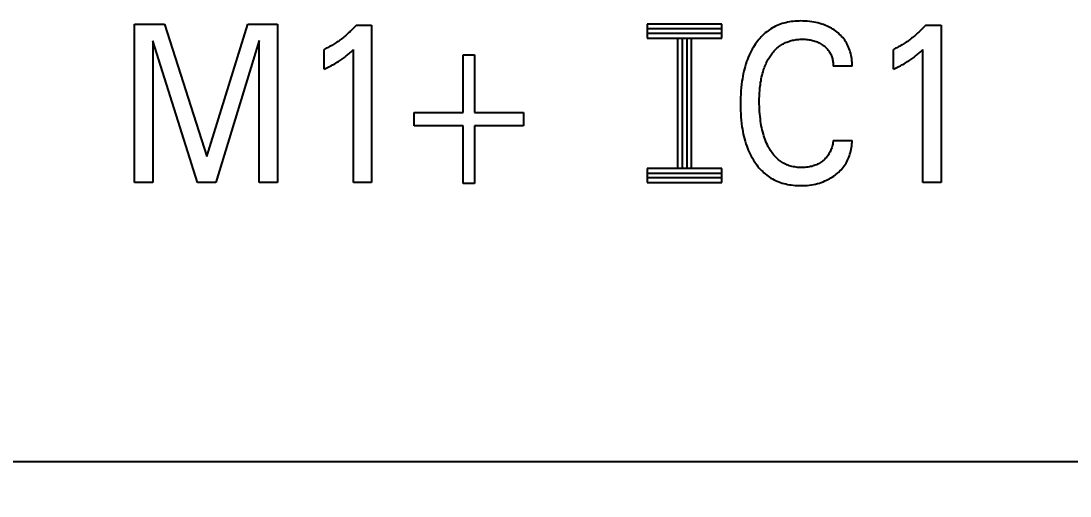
# Model space of a CAD drawing. Extents: x 0 to 420, y 0 to 297.
# Drawn here: x 145.04 to 156.3, y 171.26 to 176.36 of the extents above; entities that cross this region are included whole.
import ezdxf
from ezdxf.enums import TextEntityAlignment as Align

# ---------------------------------------------------------------- set-up
doc = ezdxf.new("R2010")
doc.units = 0
doc.header["$LTSCALE"] = 23.1
doc.layers.add('10000_FRONT', color=7, linetype='CONTINUOUS')
doc.layers.add('10100_DIM_FRONT', color=7, linetype='CONTINUOUS')
doc.dimstyles.get("Standard").update_dxf_attribs({"dimtxt": 2.5, "dimasz": 2.5, "dimexe": 1.25, "dimexo": 0.625, "dimtad": 1, "dimcen": 2.5, "dimazin": 3, "dimtfac": 1, "dimtmove": 0, "dimatfit": 3})

# ---------------------------------------------------------------- blocks, each defined once
blk = doc.blocks.new('*D0')
at = {"layer": '10100_DIM_FRONT', "color": 7, "linetype": 'CONTINUOUS'}
for p, q in [((134.462, 173.977), (134.462, 154.233)), ((178.762, 172.627), (178.762, 154.233)), ((134.462, 156.233), (156.612, 156.233)), ((178.762, 156.233), (156.612, 156.233))]:
    blk.add_line(p, q, dxfattribs=at)
for points in [[(137.962, 156.733), (134.462, 156.233), (137.962, 155.733)], [(175.262, 155.733), (178.762, 156.233), (175.262, 156.733)]]:
    blk.add_solid(points, dxfattribs=at)
blk.add_text('44.3', height=3.5, dxfattribs=at).set_placement((151.579, 157.108), (161.579, 157.108), align=Align.FIT)
blk = doc.blocks.new('*D1')
at = {"layer": '10100_DIM_FRONT', "color": 7, "linetype": 'CONTINUOUS'}
for p, q in [((143.262, 172.627), (143.262, 162.059)), ((178.762, 172.627), (178.762, 162.059)), ((143.262, 164.059), (161.012, 164.059)), ((178.762, 164.059), (161.012, 164.059))]:
    blk.add_line(p, q, dxfattribs=at)
for points in [[(146.762, 164.559), (143.262, 164.059), (146.762, 163.559)], [(175.262, 163.559), (178.762, 164.059), (175.262, 164.559)]]:
    blk.add_solid(points, dxfattribs=at)
blk.add_text('35.5', height=3.5, dxfattribs=at).set_placement((156.044, 164.934), (165.544, 164.934), align=Align.FIT)

msp = doc.modelspace()

# ---------------------------------------------------------------- linework, layer by layer
at = {"layer": '10000_FRONT', "color": 7, "linetype": 'CONTINUOUS'}
for p, q in [((153.348, 176.358), (153.327, 176.356)), ((153.368, 176.36), (153.348, 176.358)), ((153.388, 176.36), (153.368, 176.36)), ((153.408, 176.361), (153.388, 176.36)), ((153.432, 176.36), (153.408, 176.361)), ((153.456, 176.36), (153.432, 176.36)), ((153.479, 176.358), (153.456, 176.36)), ((153.503, 176.356), (153.479, 176.358)), ((146.262, 174.627), (146.262, 176.327)), ((146.262, 176.327), (146.583, 176.327)), ((146.583, 176.327), (147.036, 174.904)), ((147.036, 174.904), (147.476, 176.327)), ((147.476, 176.327), (147.796, 176.327)), ((147.796, 176.327), (147.796, 174.627)), ((148.58, 176.252), (148.57, 176.242)), ((148.591, 176.263), (148.58, 176.252)), ((148.602, 176.273), (148.591, 176.263)), ((148.612, 176.284), (148.602, 176.273)), ((148.622, 176.295), (148.612, 176.284)), ((148.632, 176.306), (148.622, 176.295)), ((148.642, 176.317), (148.632, 176.306)), ((148.642, 176.317), (148.806, 176.317)), ((148.806, 176.317), (148.806, 174.627)), ((151.762, 176.327), (151.762, 176.177)), ((152.562, 176.327), (151.762, 176.327)), ((152.562, 176.277), (151.762, 176.277)), ((152.562, 176.177), (152.562, 176.327)), ((153.044, 176.244), (153.029, 176.232)), ((153.059, 176.255), (153.044, 176.244)), ((153.074, 176.266), (153.059, 176.255)), ((153.09, 176.276), (153.074, 176.266)), ((153.106, 176.286), (153.09, 176.276)), ((153.122, 176.295), (153.106, 176.286)), ((153.139, 176.304), (153.122, 176.295)), ((153.156, 176.312), (153.139, 176.304)), ((153.173, 176.319), (153.156, 176.312)), ((153.191, 176.325), (153.173, 176.319)), ((153.209, 176.332), (153.191, 176.325)), ((153.228, 176.337), (153.209, 176.332)), ((153.248, 176.342), (153.228, 176.337)), ((153.267, 176.347), (153.248, 176.342)), ((153.287, 176.351), (153.267, 176.347)), ((153.307, 176.354), (153.287, 176.351)), ((153.327, 176.356), (153.307, 176.354)), ((153.527, 176.353), (153.503, 176.356)), ((153.55, 176.349), (153.527, 176.353)), ((153.571, 176.345), (153.55, 176.349)), ((153.592, 176.34), (153.571, 176.345)), ((153.613, 176.334), (153.592, 176.34)), ((153.634, 176.328), (153.613, 176.334)), ((153.654, 176.321), (153.634, 176.328)), ((153.675, 176.313), (153.654, 176.321)), ((153.691, 176.306), (153.675, 176.313)), ((153.707, 176.299), (153.691, 176.306)), ((153.722, 176.291), (153.707, 176.299)), ((153.738, 176.282), (153.722, 176.291)), ((153.753, 176.273), (153.738, 176.282)), ((153.768, 176.264), (153.753, 176.273)), ((153.782, 176.253), (153.768, 176.264)), ((153.796, 176.243), (153.782, 176.253)), ((154.688, 176.252), (154.677, 176.242)), ((154.699, 176.263), (154.688, 176.252)), ((154.709, 176.273), (154.699, 176.263)), ((154.72, 176.284), (154.709, 176.273)), ((154.73, 176.295), (154.72, 176.284)), ((154.74, 176.306), (154.73, 176.295)), ((154.75, 176.317), (154.74, 176.306)), ((154.75, 176.317), (154.914, 176.317)), ((154.914, 176.317), (154.914, 174.627)), ((146.46, 176.149), (146.46, 174.627)), ((146.936, 174.627), (146.46, 176.149)), ((147.599, 176.151), (147.135, 174.627)), ((147.599, 174.627), (147.599, 176.151)), ((148.433, 176.133), (148.421, 176.125)), ((148.445, 176.141), (148.433, 176.133)), ((148.457, 176.149), (148.445, 176.141)), ((148.469, 176.157), (148.457, 176.149)), ((148.48, 176.166), (148.469, 176.157)), ((148.492, 176.175), (148.48, 176.166)), ((148.503, 176.184), (148.492, 176.175)), ((148.514, 176.193), (148.503, 176.184)), ((148.525, 176.202), (148.514, 176.193)), ((148.536, 176.212), (148.525, 176.202)), ((148.548, 176.222), (148.536, 176.212)), ((148.559, 176.232), (148.548, 176.222)), ((148.57, 176.242), (148.559, 176.232)), ((152.562, 176.227), (151.762, 176.227)), ((151.762, 176.177), (152.562, 176.177)), ((152.087, 176.177), (152.087, 174.777)), ((152.137, 176.177), (152.137, 174.777)), ((152.187, 176.177), (152.187, 174.777)), ((152.237, 174.777), (152.237, 176.177)), ((152.948, 176.146), (152.936, 176.13)), ((152.96, 176.161), (152.948, 176.146)), ((152.973, 176.176), (152.96, 176.161)), ((152.986, 176.191), (152.973, 176.176)), ((153, 176.205), (152.986, 176.191)), ((153.014, 176.219), (153, 176.205)), ((153.029, 176.232), (153.014, 176.219)), ((153.247, 176.128), (153.259, 176.133)), ((153.259, 176.133), (153.271, 176.138)), ((153.271, 176.138), (153.282, 176.142)), ((153.282, 176.142), (153.295, 176.146)), ((153.295, 176.146), (153.308, 176.15)), ((153.308, 176.15), (153.321, 176.153)), ((153.321, 176.153), (153.335, 176.156)), ((153.335, 176.156), (153.348, 176.158)), ((153.348, 176.158), (153.361, 176.16)), ((153.361, 176.16), (153.375, 176.162)), ((153.375, 176.162), (153.388, 176.163)), ((153.388, 176.163), (153.402, 176.164)), ((153.402, 176.164), (153.415, 176.164)), ((153.415, 176.164), (153.429, 176.164)), ((153.429, 176.164), (153.443, 176.164)), ((153.443, 176.164), (153.457, 176.164)), ((153.457, 176.164), (153.471, 176.163)), ((153.471, 176.163), (153.485, 176.161)), ((153.485, 176.161), (153.498, 176.159)), ((153.498, 176.159), (153.512, 176.157)), ((153.512, 176.157), (153.525, 176.155)), ((153.525, 176.155), (153.537, 176.152)), ((153.537, 176.152), (153.55, 176.148)), ((153.55, 176.148), (153.562, 176.144)), ((153.562, 176.144), (153.574, 176.14)), ((153.574, 176.14), (153.586, 176.135)), ((153.586, 176.135), (153.597, 176.13)), ((153.81, 176.232), (153.796, 176.243)), ((153.823, 176.22), (153.81, 176.232)), ((153.836, 176.208), (153.823, 176.22)), ((153.848, 176.195), (153.836, 176.208)), ((153.86, 176.182), (153.848, 176.195)), ((153.871, 176.168), (153.86, 176.182)), ((153.881, 176.154), (153.871, 176.168)), ((153.891, 176.14), (153.881, 176.154)), ((153.9, 176.125), (153.891, 176.14)), ((154.541, 176.133), (154.529, 176.125)), ((154.553, 176.141), (154.541, 176.133)), ((154.565, 176.149), (154.553, 176.141)), ((154.576, 176.157), (154.565, 176.149)), ((154.588, 176.166), (154.576, 176.157)), ((154.599, 176.175), (154.588, 176.166)), ((154.611, 176.184), (154.599, 176.175)), ((154.622, 176.193), (154.611, 176.184)), ((154.633, 176.202), (154.622, 176.193)), ((154.644, 176.212), (154.633, 176.202)), ((154.655, 176.222), (154.644, 176.212)), ((154.666, 176.232), (154.655, 176.222)), ((154.677, 176.242), (154.666, 176.232)), ((148.308, 176.061), (148.296, 176.056)), ((148.296, 175.844), (148.296, 176.056)), ((148.319, 176.067), (148.308, 176.061)), ((148.331, 176.073), (148.319, 176.067)), ((148.343, 176.079), (148.331, 176.073)), ((148.354, 176.085), (148.343, 176.079)), ((148.365, 176.091), (148.354, 176.085)), ((148.377, 176.097), (148.365, 176.091)), ((148.388, 176.104), (148.377, 176.097)), ((148.399, 176.111), (148.388, 176.104)), ((148.41, 176.118), (148.399, 176.111)), ((148.421, 176.125), (148.41, 176.118)), ((148.572, 176.017), (148.581, 176.025)), ((148.581, 176.025), (148.597, 176.04)), ((148.597, 176.04), (148.612, 176.055)), ((148.612, 174.627), (148.612, 176.055)), ((152.877, 176.035), (152.866, 176.014)), ((152.889, 176.057), (152.877, 176.035)), ((152.901, 176.078), (152.889, 176.057)), ((152.914, 176.098), (152.901, 176.078)), ((152.925, 176.114), (152.914, 176.098)), ((152.936, 176.13), (152.925, 176.114)), ((153.107, 176.019), (153.116, 176.029)), ((153.116, 176.029), (153.124, 176.039)), ((153.124, 176.039), (153.133, 176.048)), ((153.133, 176.048), (153.143, 176.058)), ((153.143, 176.058), (153.153, 176.067)), ((153.153, 176.067), (153.163, 176.075)), ((153.163, 176.075), (153.172, 176.083)), ((153.172, 176.083), (153.182, 176.091)), ((153.182, 176.091), (153.193, 176.098)), ((153.193, 176.098), (153.203, 176.105)), ((153.203, 176.105), (153.214, 176.111)), ((153.214, 176.111), (153.225, 176.117)), ((153.225, 176.117), (153.236, 176.123)), ((153.236, 176.123), (153.247, 176.128)), ((153.597, 176.13), (153.608, 176.125)), ((153.608, 176.125), (153.619, 176.119)), ((153.619, 176.119), (153.63, 176.113)), ((153.63, 176.113), (153.64, 176.106)), ((153.64, 176.106), (153.65, 176.099)), ((153.65, 176.099), (153.658, 176.093)), ((153.658, 176.093), (153.667, 176.086)), ((153.667, 176.086), (153.675, 176.079)), ((153.675, 176.079), (153.682, 176.072)), ((153.682, 176.072), (153.69, 176.065)), ((153.69, 176.065), (153.697, 176.057)), ((153.697, 176.057), (153.703, 176.049)), ((153.703, 176.049), (153.71, 176.04)), ((153.71, 176.04), (153.716, 176.032)), ((153.716, 176.032), (153.721, 176.023)), ((153.721, 176.023), (153.726, 176.014)), ((153.908, 176.11), (153.9, 176.125)), ((153.916, 176.094), (153.908, 176.11)), ((153.923, 176.078), (153.916, 176.094)), ((153.929, 176.062), (153.923, 176.078)), ((153.935, 176.045), (153.929, 176.062)), ((153.941, 176.029), (153.935, 176.045)), ((153.946, 176.01), (153.941, 176.029)), ((154.416, 176.061), (154.404, 176.056)), ((154.404, 175.844), (154.404, 176.056)), ((154.427, 176.067), (154.416, 176.061)), ((154.439, 176.073), (154.427, 176.067)), ((154.45, 176.079), (154.439, 176.073)), ((154.462, 176.085), (154.45, 176.079)), ((154.473, 176.091), (154.462, 176.085)), ((154.484, 176.097), (154.473, 176.091)), ((154.496, 176.104), (154.484, 176.097)), ((154.507, 176.111), (154.496, 176.104)), ((154.518, 176.118), (154.507, 176.111)), ((154.529, 176.125), (154.518, 176.118)), ((154.68, 176.017), (154.689, 176.025)), ((154.689, 176.025), (154.705, 176.04)), ((154.705, 176.04), (154.72, 176.055)), ((154.72, 174.627), (154.72, 176.055)), ((148.411, 175.902), (148.423, 175.909)), ((148.423, 175.909), (148.436, 175.917)), ((148.436, 175.917), (148.449, 175.924)), ((148.449, 175.924), (148.461, 175.932)), ((148.461, 175.932), (148.472, 175.939)), ((148.472, 175.939), (148.483, 175.947)), ((148.483, 175.947), (148.494, 175.954)), ((148.494, 175.954), (148.504, 175.962)), ((148.504, 175.962), (148.515, 175.97)), ((148.515, 175.97), (148.525, 175.978)), ((148.525, 175.978), (148.534, 175.985)), ((148.534, 175.985), (148.543, 175.992)), ((148.543, 175.992), (148.552, 176)), ((148.552, 176), (148.562, 176.008)), ((148.562, 176.008), (148.572, 176.017)), ((149.787, 175.379), (149.787, 175.997)), ((149.787, 175.997), (149.91, 175.997)), ((149.91, 175.997), (149.91, 175.379)), ((152.829, 175.924), (152.821, 175.899)), ((152.838, 175.947), (152.829, 175.924)), ((152.847, 175.969), (152.838, 175.947)), ((152.856, 175.992), (152.847, 175.969)), ((152.866, 176.014), (152.856, 175.992)), ((153.033, 175.894), (153.04, 175.909)), ((153.04, 175.909), (153.047, 175.923)), ((153.047, 175.923), (153.054, 175.937)), ((153.054, 175.937), (153.061, 175.951)), ((153.061, 175.951), (153.069, 175.964)), ((153.069, 175.964), (153.076, 175.976)), ((153.076, 175.976), (153.084, 175.987)), ((153.084, 175.987), (153.091, 175.998)), ((153.091, 175.998), (153.099, 176.008)), ((153.099, 176.008), (153.107, 176.019)), ((153.726, 176.014), (153.731, 176.005)), ((153.731, 176.005), (153.735, 175.995)), ((153.735, 175.995), (153.739, 175.986)), ((153.739, 175.986), (153.742, 175.976)), ((153.742, 175.976), (153.746, 175.966)), ((153.746, 175.966), (153.749, 175.955)), ((153.749, 175.955), (153.751, 175.944)), ((153.751, 175.944), (153.753, 175.933)), ((153.753, 175.933), (153.755, 175.921)), ((153.755, 175.921), (153.756, 175.91)), ((153.756, 175.91), (153.757, 175.899)), ((153.95, 175.991), (153.946, 176.01)), ((153.953, 175.972), (153.95, 175.991)), ((153.956, 175.953), (153.953, 175.972)), ((153.958, 175.934), (153.956, 175.953)), ((153.96, 175.915), (153.958, 175.934)), ((153.96, 175.895), (153.96, 175.915)), ((154.518, 175.902), (154.531, 175.909)), ((154.531, 175.909), (154.544, 175.917)), ((154.544, 175.917), (154.556, 175.924)), ((154.556, 175.924), (154.569, 175.932)), ((154.569, 175.932), (154.58, 175.939)), ((154.58, 175.939), (154.591, 175.947)), ((154.591, 175.947), (154.602, 175.954)), ((154.602, 175.954), (154.612, 175.962)), ((154.612, 175.962), (154.623, 175.97)), ((154.623, 175.97), (154.633, 175.978)), ((154.633, 175.978), (154.642, 175.985)), ((154.642, 175.985), (154.651, 175.992)), ((154.651, 175.992), (154.66, 176)), ((154.66, 176), (154.67, 176.008)), ((154.67, 176.008), (154.68, 176.017)), ((148.296, 175.844), (148.311, 175.851)), ((148.311, 175.851), (148.326, 175.858)), ((148.326, 175.858), (148.341, 175.865)), ((148.341, 175.865), (148.355, 175.872)), ((148.355, 175.872), (148.37, 175.88)), ((148.37, 175.88), (148.385, 175.888)), ((148.385, 175.888), (148.398, 175.895)), ((148.398, 175.895), (148.411, 175.902)), ((152.793, 175.794), (152.788, 175.768)), ((152.799, 175.821), (152.793, 175.794)), ((152.806, 175.847), (152.799, 175.821)), ((152.813, 175.873), (152.806, 175.847)), ((152.821, 175.899), (152.813, 175.873)), ((152.995, 175.778), (153, 175.797)), ((153, 175.797), (153.005, 175.816)), ((153.005, 175.816), (153.011, 175.835)), ((153.011, 175.835), (153.016, 175.85)), ((153.016, 175.85), (153.022, 175.865)), ((153.022, 175.865), (153.027, 175.88)), ((153.027, 175.88), (153.033, 175.894)), ((153.757, 175.899), (153.758, 175.888)), ((153.758, 175.888), (153.758, 175.876)), ((153.96, 175.876), (153.758, 175.876)), ((153.96, 175.876), (153.96, 175.895)), ((154.404, 175.844), (154.419, 175.851)), ((154.419, 175.851), (154.434, 175.858)), ((154.434, 175.858), (154.448, 175.865)), ((154.448, 175.865), (154.463, 175.872)), ((154.463, 175.872), (154.478, 175.88)), ((154.478, 175.88), (154.492, 175.888)), ((154.492, 175.888), (154.505, 175.895)), ((154.505, 175.895), (154.518, 175.902)), ((152.779, 175.715), (152.774, 175.68)), ((152.783, 175.741), (152.779, 175.715)), ((152.788, 175.768), (152.783, 175.741)), ((152.976, 175.679), (152.979, 175.699)), ((152.979, 175.699), (152.983, 175.719)), ((152.983, 175.719), (152.986, 175.739)), ((152.986, 175.739), (152.99, 175.758)), ((152.99, 175.758), (152.995, 175.778)), ((152.765, 175.575), (152.763, 175.54)), ((152.767, 175.61), (152.765, 175.575)), ((152.77, 175.645), (152.767, 175.61)), ((152.774, 175.68), (152.77, 175.645)), ((152.966, 175.555), (152.967, 175.585)), ((152.967, 175.585), (152.969, 175.614)), ((152.969, 175.614), (152.972, 175.643)), ((152.972, 175.643), (152.976, 175.679)), ((152.763, 175.54), (152.762, 175.504)), ((152.762, 175.504), (152.762, 175.469)), ((152.762, 175.469), (152.762, 175.434)), ((152.965, 175.526), (152.966, 175.555)), ((152.965, 175.497), (152.965, 175.526)), ((152.965, 175.47), (152.965, 175.497)), ((152.966, 175.443), (152.965, 175.47)), ((149.262, 175.234), (149.262, 175.379)), ((149.262, 175.379), (149.787, 175.379)), ((149.91, 175.379), (150.436, 175.379)), ((150.436, 175.379), (150.436, 175.234)), ((152.762, 175.434), (152.763, 175.399)), ((152.763, 175.399), (152.765, 175.364)), ((152.765, 175.364), (152.767, 175.329)), ((152.967, 175.416), (152.966, 175.443)), ((152.968, 175.389), (152.967, 175.416)), ((152.97, 175.362), (152.968, 175.389)), ((152.973, 175.335), (152.97, 175.362)), ((149.787, 175.234), (149.262, 175.234)), ((149.787, 174.616), (149.787, 175.234)), ((149.91, 175.234), (149.91, 174.616)), ((150.436, 175.234), (149.91, 175.234)), ((152.767, 175.329), (152.77, 175.295)), ((152.77, 175.295), (152.774, 175.26)), ((152.774, 175.26), (152.779, 175.225)), ((152.976, 175.309), (152.973, 175.335)), ((152.979, 175.285), (152.976, 175.309)), ((152.982, 175.262), (152.979, 175.285)), ((152.986, 175.239), (152.982, 175.262)), ((152.991, 175.215), (152.986, 175.239)), ((152.779, 175.225), (152.783, 175.199)), ((152.783, 175.199), (152.788, 175.173)), ((152.788, 175.173), (152.793, 175.146)), ((152.793, 175.146), (152.799, 175.12)), ((152.799, 175.12), (152.806, 175.094)), ((152.996, 175.192), (152.991, 175.215)), ((153.001, 175.169), (152.996, 175.192)), ((153.008, 175.147), (153.001, 175.169)), ((153.014, 175.127), (153.008, 175.147)), ((153.02, 175.107), (153.014, 175.127)), ((152.806, 175.094), (152.813, 175.069)), ((152.813, 175.069), (152.821, 175.043)), ((152.821, 175.043), (152.83, 175.018)), ((152.83, 175.018), (152.838, 174.995)), ((153.027, 175.087), (153.02, 175.107)), ((153.035, 175.068), (153.027, 175.087)), ((153.043, 175.049), (153.035, 175.068)), ((153.052, 175.03), (153.043, 175.049)), ((153.061, 175.011), (153.052, 175.03)), ((153.069, 174.998), (153.061, 175.011)), ((153.746, 175.013), (153.742, 175)), ((153.749, 175.026), (153.746, 175.013)), ((153.752, 175.039), (153.749, 175.026)), ((153.754, 175.052), (153.752, 175.039)), ((153.756, 175.065), (153.754, 175.052)), ((153.758, 175.078), (153.756, 175.065)), ((153.758, 175.078), (153.96, 175.078)), ((153.954, 175.003), (153.957, 175.021)), ((153.957, 175.021), (153.959, 175.04)), ((153.959, 175.04), (153.96, 175.059)), ((153.96, 175.059), (153.96, 175.078)), ((152.838, 174.995), (152.847, 174.973)), ((152.847, 174.973), (152.857, 174.951)), ((152.857, 174.951), (152.867, 174.929)), ((152.867, 174.929), (152.878, 174.908)), ((152.878, 174.908), (152.89, 174.887)), ((153.076, 174.984), (153.069, 174.998)), ((153.084, 174.971), (153.076, 174.984)), ((153.093, 174.958), (153.084, 174.971)), ((153.102, 174.945), (153.093, 174.958)), ((153.111, 174.933), (153.102, 174.945)), ((153.121, 174.921), (153.111, 174.933)), ((153.131, 174.909), (153.121, 174.921)), ((153.142, 174.898), (153.131, 174.909)), ((153.153, 174.887), (153.142, 174.898)), ((153.684, 174.895), (153.676, 174.886)), ((153.692, 174.904), (153.684, 174.895)), ((153.699, 174.913), (153.692, 174.904)), ((153.706, 174.923), (153.699, 174.913)), ((153.712, 174.933), (153.706, 174.923)), ((153.718, 174.944), (153.712, 174.933)), ((153.724, 174.954), (153.718, 174.944)), ((153.729, 174.965), (153.724, 174.954)), ((153.733, 174.976), (153.729, 174.965)), ((153.738, 174.987), (153.733, 174.976)), ((153.742, 175), (153.738, 174.987)), ((153.919, 174.88), (153.926, 174.896)), ((153.926, 174.896), (153.932, 174.913)), ((153.932, 174.913), (153.937, 174.929)), ((153.937, 174.929), (153.943, 174.947)), ((153.943, 174.947), (153.947, 174.966)), ((153.947, 174.966), (153.951, 174.984)), ((153.951, 174.984), (153.954, 175.003)), ((152.89, 174.887), (152.902, 174.866)), ((152.902, 174.866), (152.915, 174.846)), ((152.915, 174.846), (152.926, 174.83)), ((152.926, 174.83), (152.937, 174.815)), ((152.937, 174.815), (152.949, 174.8)), ((152.949, 174.8), (152.961, 174.785)), ((152.961, 174.785), (152.974, 174.771)), ((153.162, 174.878), (153.153, 174.887)), ((153.172, 174.87), (153.162, 174.878)), ((153.182, 174.862), (153.172, 174.87)), ((153.193, 174.854), (153.182, 174.862)), ((153.204, 174.847), (153.193, 174.854)), ((153.214, 174.84), (153.204, 174.847)), ((153.226, 174.834), (153.214, 174.84)), ((153.237, 174.828), (153.226, 174.834)), ((153.249, 174.822), (153.237, 174.828)), ((153.26, 174.817), (153.249, 174.822)), ((153.272, 174.812), (153.26, 174.817)), ((153.286, 174.807), (153.272, 174.812)), ((153.301, 174.803), (153.286, 174.807)), ((153.315, 174.799), (153.301, 174.803)), ((153.33, 174.796), (153.315, 174.799)), ((153.345, 174.793), (153.33, 174.796)), ((153.36, 174.791), (153.345, 174.793)), ((153.375, 174.789), (153.36, 174.791)), ((153.39, 174.788), (153.375, 174.789)), ((153.405, 174.787), (153.39, 174.788)), ((153.42, 174.787), (153.405, 174.787)), ((153.436, 174.787), (153.42, 174.787)), ((153.453, 174.788), (153.436, 174.787)), ((153.47, 174.79), (153.453, 174.788)), ((153.486, 174.792), (153.47, 174.79)), ((153.503, 174.795), (153.486, 174.792)), ((153.515, 174.797), (153.503, 174.795)), ((153.528, 174.8), (153.515, 174.797)), ((153.54, 174.804), (153.528, 174.8)), ((153.553, 174.808), (153.54, 174.804)), ((153.565, 174.812), (153.553, 174.808)), ((153.577, 174.817), (153.565, 174.812)), ((153.588, 174.822), (153.577, 174.817)), ((153.599, 174.828), (153.588, 174.822)), ((153.61, 174.834), (153.599, 174.828)), ((153.62, 174.84), (153.61, 174.834)), ((153.631, 174.847), (153.62, 174.84)), ((153.641, 174.855), (153.631, 174.847)), ((153.65, 174.862), (153.641, 174.855)), ((153.659, 174.87), (153.65, 174.862)), ((153.668, 174.878), (153.659, 174.87)), ((153.676, 174.886), (153.668, 174.878)), ((153.854, 174.777), (153.866, 174.791)), ((153.866, 174.791), (153.876, 174.805)), ((153.876, 174.805), (153.886, 174.819)), ((153.886, 174.819), (153.895, 174.834)), ((153.895, 174.834), (153.904, 174.849)), ((153.904, 174.849), (153.912, 174.865)), ((153.912, 174.865), (153.919, 174.88)), ((151.762, 174.777), (151.762, 174.627)), ((152.562, 174.777), (151.762, 174.777)), ((151.762, 174.727), (152.562, 174.727)), ((152.562, 174.677), (151.762, 174.677)), ((152.562, 174.627), (152.562, 174.777)), ((152.974, 174.771), (152.987, 174.757)), ((152.987, 174.757), (153.001, 174.743)), ((153.001, 174.743), (153.015, 174.73)), ((153.015, 174.73), (153.029, 174.718)), ((153.029, 174.718), (153.044, 174.706)), ((153.044, 174.706), (153.059, 174.695)), ((153.059, 174.695), (153.075, 174.684)), ((153.075, 174.684), (153.09, 174.674)), ((153.09, 174.674), (153.106, 174.665)), ((153.717, 174.667), (153.733, 174.675)), ((153.733, 174.675), (153.748, 174.685)), ((153.748, 174.685), (153.763, 174.695)), ((153.763, 174.695), (153.777, 174.705)), ((153.777, 174.705), (153.791, 174.716)), ((153.791, 174.716), (153.805, 174.727)), ((153.805, 174.727), (153.818, 174.739)), ((153.818, 174.739), (153.83, 174.751)), ((153.83, 174.751), (153.843, 174.764)), ((153.843, 174.764), (153.854, 174.777)), ((146.46, 174.627), (146.262, 174.627)), ((147.135, 174.627), (146.936, 174.627)), ((147.796, 174.627), (147.599, 174.627)), ((148.806, 174.627), (148.612, 174.627)), ((149.91, 174.616), (149.787, 174.616)), ((151.762, 174.627), (152.562, 174.627)), ((153.106, 174.665), (153.123, 174.656)), ((153.123, 174.656), (153.139, 174.648)), ((153.139, 174.648), (153.156, 174.641)), ((153.156, 174.641), (153.174, 174.634)), ((153.174, 174.634), (153.191, 174.627)), ((153.191, 174.627), (153.209, 174.621)), ((153.209, 174.621), (153.228, 174.616)), ((153.228, 174.616), (153.248, 174.611)), ((153.248, 174.611), (153.268, 174.606)), ((153.268, 174.606), (153.287, 174.603)), ((153.287, 174.603), (153.307, 174.6)), ((153.307, 174.6), (153.327, 174.597)), ((153.327, 174.597), (153.348, 174.596)), ((153.348, 174.596), (153.368, 174.594)), ((153.368, 174.594), (153.388, 174.593)), ((153.388, 174.593), (153.408, 174.593)), ((153.408, 174.593), (153.431, 174.594)), ((153.431, 174.594), (153.455, 174.595)), ((153.455, 174.595), (153.478, 174.596)), ((153.478, 174.596), (153.501, 174.599)), ((153.501, 174.599), (153.523, 174.602)), ((153.523, 174.602), (153.546, 174.606)), ((153.546, 174.606), (153.567, 174.61)), ((153.567, 174.61), (153.588, 174.615)), ((153.588, 174.615), (153.609, 174.621)), ((153.609, 174.621), (153.629, 174.628)), ((153.629, 174.628), (153.649, 174.635)), ((153.649, 174.635), (153.669, 174.643)), ((153.669, 174.643), (153.685, 174.65)), ((153.685, 174.65), (153.701, 174.658)), ((153.701, 174.658), (153.717, 174.667)), ((154.914, 174.627), (154.72, 174.627)), ((177.762, 171.627), (144.262, 171.627))]:
    msp.add_line(p, q, dxfattribs=at)

# ---------------------------------------------------------------- dimensions: what is measured, and where the dimension line sits
at = {"layer": '10100_DIM_FRONT', "color": 7, "linetype": 'CONTINUOUS'}
dim = msp.add_linear_dim(base=(134.462, 156.233), p1=(178.762, 172.627), p2=(134.462, 173.977), angle=180, dimstyle='Standard', dxfattribs=at)
dim.commit()
dim.dimension.update_dxf_attribs({"geometry": '*D0', "text_midpoint": (156.579, 158.858), "dimtype": 128})
dim = msp.add_linear_dim(base=(178.762, 164.059), p1=(143.262, 172.627), p2=(178.762, 172.627), dimstyle='Standard', dxfattribs=at)
dim.commit()
dim.dimension.update_dxf_attribs({"geometry": '*D1', "text_midpoint": (160.794, 166.684), "dimtype": 128})

doc.saveas('drawing.dxf')
